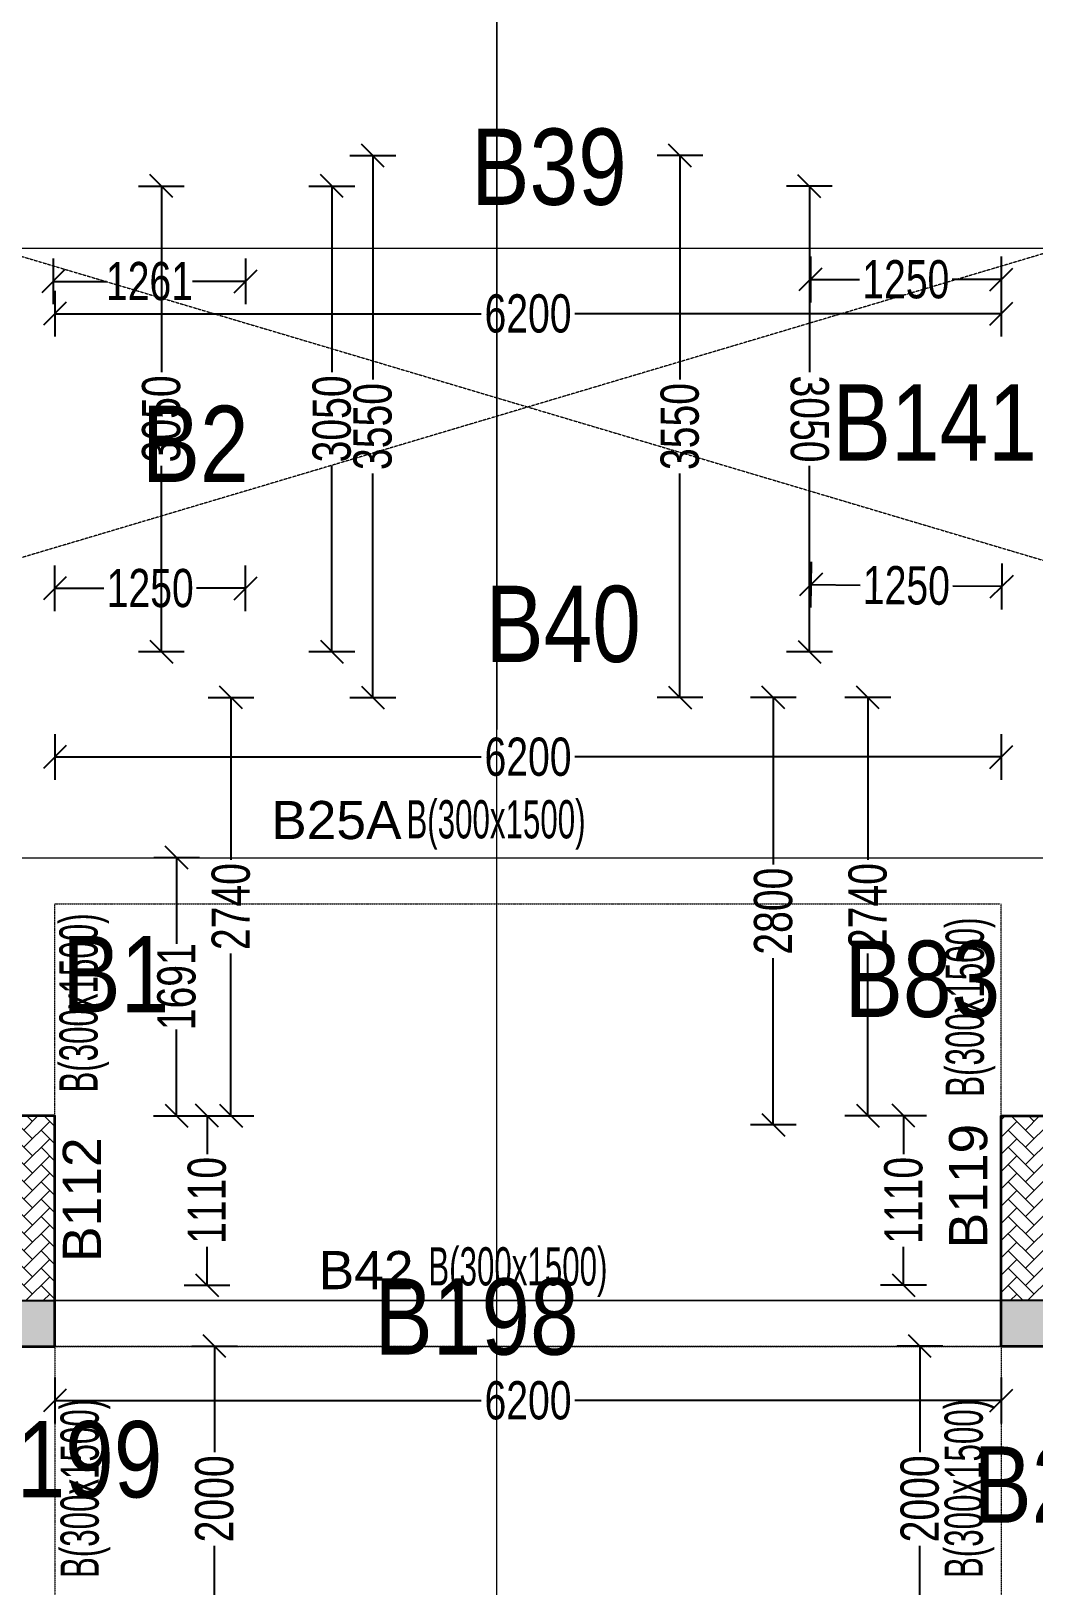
# Model space of a CAD drawing. Header units: millimetres. Extents: x -4 to 69440, y 27 to 29451.
# Drawn here: x 27868 to 34437, y 12879 to 23064 of the extents above; entities that cross this region are included whole.
import ezdxf
from ezdxf.enums import TextEntityAlignment as Align

# ---------------------------------------------------------------- set-up
doc = ezdxf.new("R2010")
doc.units = ezdxf.units.MM
doc.linetypes.add('ACAD_ISO04W100', pattern=[30, 24, -3, 0, -3])
doc.linetypes.add('HIDDEN', pattern=[0.375, 0.25, -0.125])
for name, color, linetype, lineweight in [('A-ANNO-TAGS-SECT', 4, 'ACAD_ISO04W100', 25), ('A-HIDD-ABVE', 8, 'HIDDEN', 20), ('S-BEAM', 7, 'Continuous', 18), ('S-BEAM-IDEN', 2, 'Continuous', 9), ('S-COL HATCH', 9, 'Continuous', 0), ('S-COLS', 5, 'Continuous', 35)]:
    doc.layers.add(name, color=color, linetype=linetype, lineweight=lineweight)
for name, color, linetype in [('Abhinav working', 6, 'Continuous'), ('Beam Nos', 7, 'Continuous'), ('SECTION LINE', 4, 'Continuous')]:
    doc.layers.add(name, color=color, linetype=linetype)
doc.styles.add('Dim.s & Anno.(Misc.)', font='ARIALN.TTF')
doc.styles.add('SC-BBS1', font='SansSerif')
doc.styles.add('SOBHA', font='swisscl.ttf')
doc.styles.add('Swis721 LtCn BT', font='swisscl.ttf', dxfattribs={"width": 0.9, "height": 233.355162})
doc.dimstyles.new('S-100', dxfattribs={"dimscale": 100, "dimtxt": 2.5, "dimasz": 1.5, "dimexe": 1.5, "dimexo": 1.5, "dimgap": 0.1, "dimtad": 0, "dimdec": 0, "dimrnd": 0.0005, "dimzin": 0, "dimdsep": 46, "dimtxsty": 'SOBHA', "dimblk": 'OBLIQUE', "dimcen": 0.09, "dimclrd": 8, "dimclre": 8, "dimclrt": 6, "dimadec": 0, "dimazin": 0, "dimtfac": 1, "dimtdec": 0, "dimtofl": 0, "dimtmove": 0, "dimatfit": 3, "dimfxl": 1.5, "dimfxlon": 1, "dimtolj": 1, "dimtzin": 0, "dimlwd": -1, "dimlwe": -1, "dimarcsym": 0})
pattern_1 = [(45, (-31789949.04, 20738732.18), (0, 113.13708499), [240, -80]), (135, (-31789892.47, 20738788.75), (9e-15, 113.13708499), [240, -80])]

# ---------------------------------------------------------------- blocks, each defined once
blk = doc.blocks.new('*U11')
at = {"lineweight": 20, "ltscale": 50}
blk.add_line((-5, 0), (-397.5, 0), dxfattribs=at)
at = {"color": 7, "style": 'Dim.s & Anno.(Misc.)'}
blk.add_attdef('SECTION-LETTER', text='', height=3, dxfattribs=at).set_placement((0, 0), align=Align.MIDDLE_CENTER)
blk = doc.blocks.new('*U12')
at = {"lineweight": 20, "ltscale": 50}
blk.add_line((-5, 0), (-97.37, 0), dxfattribs=at)
at = {"color": 7, "style": 'Dim.s & Anno.(Misc.)'}
blk.add_attdef('SECTION-LETTER', text='', height=3, dxfattribs=at).set_placement((0, 0), align=Align.MIDDLE_CENTER)
blk = doc.blocks.new('*U10')
at = {"lineweight": 20, "ltscale": 50}
blk.add_line((-5, 0), (-225.54, 0), dxfattribs=at)
at = {"color": 7, "style": 'Dim.s & Anno.(Misc.)'}
blk.add_attdef('SECTION-LETTER', text='', height=3, dxfattribs=at).set_placement((0, 0), align=Align.MIDDLE_CENTER)
blk = doc.blocks.new('_OBLIQUE')
at = {"color": 0, "linetype": 'ByBlock'}
blk.add_line((-0.5, -0.5), (0.5, 0.5), dxfattribs=at)
blk = doc.blocks.new('*D249')
at = {"layer": 'Abhinav working', "color": 8, "transparency": 16777216}
for p, q in [((28870, 15959), (29170, 15959)), ((29020, 15959), (29020, 15708)), ((29020, 14849), (29020, 15100)), ((28870, 14849), (29170, 14849))]:
    blk.add_line(p, q, dxfattribs=at)
at = {"layer": 'Defpoints', "color": 0, "transparency": 16777216}
for p in [(28023, 15959), (28023, 14849), (29020, 14849)]:
    blk.add_point(p, dxfattribs=at)
at = {"layer": 'Abhinav working', "color": 8, "transparency": 16777216, "xscale": 150, "yscale": 150, "zscale": 150}
for p, rotation in [((29020, 15959), 90), ((29020, 14849), 270)]:
    blk.add_blockref('_OBLIQUE', p, dxfattribs=dict(at, rotation=rotation))
at = {"layer": 'Abhinav working', "color": 6, "transparency": 16777216, "insert": (29020, 15404), "char_height": 250, "attachment_point": 5, "rotation": 90, "style": 'SOBHA'}
blk.add_mtext('\\A1;1110', dxfattribs=at)
blk = doc.blocks.new('*D252')
at = {"layer": 'Abhinav working', "color": 8, "transparency": 16777216}
for p, q in [((33733, 15959), (33433, 15959)), ((33583, 15959), (33583, 15708)), ((33583, 14849), (33583, 15100)), ((33733, 14849), (33433, 14849))]:
    blk.add_line(p, q, dxfattribs=at)
at = {"layer": 'Defpoints', "color": 0, "transparency": 16777216}
for p in [(34223, 15959), (33583, 14849), (34223, 14849)]:
    blk.add_point(p, dxfattribs=at)
at = {"layer": 'Abhinav working', "color": 8, "transparency": 16777216, "xscale": 150, "yscale": 150, "zscale": 150}
for p, rotation in [((33583, 15959), 90), ((33583, 14849), 270)]:
    blk.add_blockref('_OBLIQUE', p, dxfattribs=dict(at, rotation=rotation))
at = {"layer": 'Abhinav working', "color": 6, "transparency": 16777216, "insert": (33583, 15404), "char_height": 250, "attachment_point": 5, "rotation": 90, "style": 'SOBHA'}
blk.add_mtext('\\A1;1110', dxfattribs=at)
blk = doc.blocks.new('*D305')
at = {"layer": 'Abhinav working', "color": 8, "transparency": 16777216}
for p, q in [((28023, 21363), (28023, 21063)), ((34223, 21363), (34223, 21063)), ((28023, 21213), (30816, 21213)), ((34223, 21213), (31430, 21213))]:
    blk.add_line(p, q, dxfattribs=at)
at = {"layer": 'Defpoints', "color": 0, "transparency": 16777216}
for p in [(28023, 21999), (34223, 21999), (34223, 21213)]:
    blk.add_point(p, dxfattribs=at)
at = {"layer": 'Abhinav working', "color": 8, "transparency": 16777216, "xscale": 150, "yscale": 150, "zscale": 150, "rotation": 180}
blk.add_blockref('_OBLIQUE', (28023, 21213), dxfattribs=at)
at = {"layer": 'Abhinav working', "color": 8, "transparency": 16777216, "xscale": 150, "yscale": 150, "zscale": 150}
blk.add_blockref('_OBLIQUE', (34223, 21213), dxfattribs=at)
at = {"layer": 'Abhinav working', "color": 6, "transparency": 16777216, "insert": (31123, 21213), "char_height": 250, "attachment_point": 5, "style": 'SOBHA'}
blk.add_mtext('\\A1;6200', dxfattribs=at)
blk = doc.blocks.new('*D306')
at = {"layer": 'Abhinav working', "color": 8, "transparency": 16777216}
for p, q in [((28023, 14243), (28023, 13943)), ((34223, 14243), (34223, 13943)), ((28023, 14093), (30816, 14093)), ((34223, 14093), (31430, 14093))]:
    blk.add_line(p, q, dxfattribs=at)
at = {"layer": 'Defpoints', "color": 0, "transparency": 16777216}
for p in [(28023, 14449), (34223, 14449), (34223, 14093)]:
    blk.add_point(p, dxfattribs=at)
at = {"layer": 'Abhinav working', "color": 8, "transparency": 16777216, "xscale": 150, "yscale": 150, "zscale": 150, "rotation": 180}
blk.add_blockref('_OBLIQUE', (28023, 14093), dxfattribs=at)
at = {"layer": 'Abhinav working', "color": 8, "transparency": 16777216, "xscale": 150, "yscale": 150, "zscale": 150}
blk.add_blockref('_OBLIQUE', (34223, 14093), dxfattribs=at)
at = {"layer": 'Abhinav working', "color": 6, "transparency": 16777216, "insert": (31123, 14093), "char_height": 250, "attachment_point": 5, "style": 'SOBHA'}
blk.add_mtext('\\A1;6200', dxfattribs=at)
blk = doc.blocks.new('*D307')
at = {"layer": 'Abhinav working', "color": 8, "transparency": 16777216}
for p, q in [((28919, 14449), (29219, 14449)), ((29069, 14449), (29069, 13755)), ((29069, 12449), (29069, 13142)), ((28919, 12449), (29219, 12449))]:
    blk.add_line(p, q, dxfattribs=at)
at = {"layer": 'Defpoints', "color": 0, "transparency": 16777216}
for p in [(28023, 14449), (29069, 14449), (28023, 12449)]:
    blk.add_point(p, dxfattribs=at)
at = {"layer": 'Abhinav working', "color": 8, "transparency": 16777216, "xscale": 150, "yscale": 150, "zscale": 150}
for p, rotation in [((29069, 14449), 90), ((29069, 12449), 270)]:
    blk.add_blockref('_OBLIQUE', p, dxfattribs=dict(at, rotation=rotation))
at = {"layer": 'Abhinav working', "color": 6, "transparency": 16777216, "insert": (29069, 13449), "char_height": 250, "attachment_point": 5, "rotation": 90, "style": 'SOBHA'}
blk.add_mtext('\\A1;2000', dxfattribs=at)
blk = doc.blocks.new('*D309')
at = {"layer": 'Abhinav working', "color": 8, "transparency": 16777216}
for p, q in [((33840, 14449), (33540, 14449)), ((33690, 14449), (33690, 13755)), ((33690, 12449), (33690, 13142)), ((33840, 12449), (33540, 12449))]:
    blk.add_line(p, q, dxfattribs=at)
at = {"layer": 'Defpoints', "color": 0, "transparency": 16777216}
for p in [(33690, 14449), (34223, 14449), (34223, 12449)]:
    blk.add_point(p, dxfattribs=at)
at = {"layer": 'Abhinav working', "color": 8, "transparency": 16777216, "xscale": 150, "yscale": 150, "zscale": 150}
for p, rotation in [((33690, 14449), 90), ((33690, 12449), 270)]:
    blk.add_blockref('_OBLIQUE', p, dxfattribs=dict(at, rotation=rotation))
at = {"layer": 'Abhinav working', "color": 6, "transparency": 16777216, "insert": (33690, 13449), "char_height": 250, "attachment_point": 5, "rotation": 90, "style": 'SOBHA'}
blk.add_mtext('\\A1;2000', dxfattribs=at)
blk = doc.blocks.new('*D368')
at = {"layer": 'Abhinav working', "color": 8, "transparency": 16777216}
for p, q in [((33116, 22048), (32816, 22048)), ((32966, 22048), (32966, 20830)), ((32967, 18998), (32967, 20216)), ((33117, 18998), (32817, 18998))]:
    blk.add_line(p, q, dxfattribs=at)
at = {"layer": 'Defpoints', "color": 0, "transparency": 16777216}
for p in [(32966, 22048), (34221, 22049), (34223, 18999)]:
    blk.add_point(p, dxfattribs=at)
at = {"layer": 'Abhinav working', "color": 8, "transparency": 16777216, "xscale": 150, "yscale": 150, "zscale": 150}
for p, rotation in [((32966, 22048), 90.03387813724557), ((32967, 18998), 270.0338781372455)]:
    blk.add_blockref('_OBLIQUE', p, dxfattribs=dict(at, rotation=rotation))
at = {"layer": 'Abhinav working', "color": 6, "transparency": 16777216, "insert": (32967, 20523), "char_height": 250, "attachment_point": 5, "rotation": 270.0339, "style": 'SOBHA'}
blk.add_mtext('\\A1;3050', dxfattribs=at)
blk = doc.blocks.new('*D370')
at = {"layer": 'Abhinav working', "color": 8, "transparency": 16777216}
for p, q in [((32880, 18699), (32580, 18699)), ((32730, 18699), (32730, 17605)), ((32730, 15899), (32730, 16992)), ((32880, 15899), (32580, 15899))]:
    blk.add_line(p, q, dxfattribs=at)
at = {"layer": 'Defpoints', "color": 0, "transparency": 16777216}
for p in [(34223, 18699), (32730, 15899), (34223, 15899)]:
    blk.add_point(p, dxfattribs=at)
at = {"layer": 'Abhinav working', "color": 8, "transparency": 16777216, "xscale": 150, "yscale": 150, "zscale": 150}
for p, rotation in [((32730, 18699), 90), ((32730, 15899), 270)]:
    blk.add_blockref('_OBLIQUE', p, dxfattribs=dict(at, rotation=rotation))
at = {"layer": 'Abhinav working', "color": 6, "transparency": 16777216, "insert": (32730, 17299), "char_height": 250, "attachment_point": 5, "rotation": 90, "style": 'SOBHA'}
blk.add_mtext('\\A1;2800', dxfattribs=at)
blk = doc.blocks.new('*D376')
at = {"layer": 'Abhinav working', "color": 8, "transparency": 16777216}
for p, q in [((29027, 18699), (29327, 18699)), ((29177, 18699), (29177, 17635)), ((29177, 15959), (29177, 17022)), ((29027, 15959), (29327, 15959))]:
    blk.add_line(p, q, dxfattribs=at)
at = {"layer": 'Defpoints', "color": 0, "transparency": 16777216}
for p in [(28023, 18699), (29177, 18699), (28023, 15959)]:
    blk.add_point(p, dxfattribs=at)
at = {"layer": 'Abhinav working', "color": 8, "transparency": 16777216, "xscale": 150, "yscale": 150, "zscale": 150}
for p, rotation in [((29177, 18699), 90), ((29177, 15959), 270)]:
    blk.add_blockref('_OBLIQUE', p, dxfattribs=dict(at, rotation=rotation))
at = {"layer": 'Abhinav working', "color": 6, "transparency": 16777216, "insert": (29177, 17329), "char_height": 250, "attachment_point": 5, "rotation": 90, "style": 'SOBHA'}
blk.add_mtext('\\A1;2740', dxfattribs=at)
blk = doc.blocks.new('*D377')
at = {"layer": 'Abhinav working', "color": 8, "transparency": 16777216}
for p, q in [((28571, 22049), (28871, 22049)), ((28721, 22049), (28721, 20831)), ((28721, 18999), (28721, 20217)), ((28571, 18999), (28871, 18999))]:
    blk.add_line(p, q, dxfattribs=at)
at = {"layer": 'Defpoints', "color": 0, "transparency": 16777216}
for p in [(28023, 22049), (28023, 18999), (28721, 18999)]:
    blk.add_point(p, dxfattribs=at)
at = {"layer": 'Abhinav working', "color": 8, "transparency": 16777216, "xscale": 150, "yscale": 150, "zscale": 150}
for p, rotation in [((28721, 22049), 90), ((28721, 18999), 270)]:
    blk.add_blockref('_OBLIQUE', p, dxfattribs=dict(at, rotation=rotation))
at = {"layer": 'Abhinav working', "color": 6, "transparency": 16777216, "insert": (28721, 20524), "char_height": 250, "attachment_point": 5, "rotation": 90, "style": 'SOBHA'}
blk.add_mtext('\\A1;3050', dxfattribs=at)
blk = doc.blocks.new('*D419')
at = {"layer": 'Abhinav working', "color": 8, "transparency": 16777216}
for p, q in [((29956, 22249), (30256, 22249)), ((30106, 22249), (30106, 20781)), ((30106, 18699), (30106, 20167)), ((29956, 18699), (30256, 18699))]:
    blk.add_line(p, q, dxfattribs=at)
at = {"layer": 'Defpoints', "color": 0, "transparency": 16777216}
for p in [(29473, 22249), (30106, 22249), (29473, 18699)]:
    blk.add_point(p, dxfattribs=at)
at = {"layer": 'Abhinav working', "color": 8, "transparency": 16777216, "xscale": 150, "yscale": 150, "zscale": 150}
for p, rotation in [((30106, 22249), 90), ((30106, 18699), 270)]:
    blk.add_blockref('_OBLIQUE', p, dxfattribs=dict(at, rotation=rotation))
at = {"layer": 'Abhinav working', "color": 6, "transparency": 16777216, "insert": (30106, 20474), "char_height": 250, "attachment_point": 5, "rotation": 90, "style": 'SOBHA'}
blk.add_mtext('\\A1;3550', dxfattribs=at)
blk = doc.blocks.new('*D420')
at = {"layer": 'Abhinav working', "color": 8, "transparency": 16777216}
for p, q in [((28023, 19264), (28023, 19564)), ((29273, 19264), (29273, 19564)), ((28023, 19414), (28344, 19414)), ((29273, 19414), (28952, 19414))]:
    blk.add_line(p, q, dxfattribs=at)
at = {"layer": 'Defpoints', "color": 0, "transparency": 16777216}
for p in [(29273, 19414), (28023, 18999), (29273, 18999)]:
    blk.add_point(p, dxfattribs=at)
at = {"layer": 'Abhinav working', "color": 8, "transparency": 16777216, "xscale": 150, "yscale": 150, "zscale": 150}
for p, rotation in [((28023, 19414), 180.0092570356888), ((29273, 19414), 0.0092570356888645)]:
    blk.add_blockref('_OBLIQUE', p, dxfattribs=dict(at, rotation=rotation))
at = {"layer": 'Abhinav working', "color": 6, "transparency": 16777216, "insert": (28648, 19414), "char_height": 250, "attachment_point": 5, "rotation": 0.0093, "style": 'SOBHA'}
blk.add_mtext('\\A1;1250', dxfattribs=at)
blk = doc.blocks.new('*D421')
at = {"layer": 'Abhinav working', "color": 8, "transparency": 16777216}
for p, q in [((28012, 21575), (28012, 21275)), ((29273, 21575), (29273, 21275)), ((28012, 21425), (28361, 21425)), ((29273, 21425), (28924, 21425))]:
    blk.add_line(p, q, dxfattribs=at)
at = {"layer": 'Defpoints', "color": 0, "transparency": 16777216}
for p in [(28012, 22049), (29273, 22049), (29273, 21425)]:
    blk.add_point(p, dxfattribs=at)
at = {"layer": 'Abhinav working', "color": 8, "transparency": 16777216, "xscale": 150, "yscale": 150, "zscale": 150, "rotation": 180}
blk.add_blockref('_OBLIQUE', (28012, 21425), dxfattribs=at)
at = {"layer": 'Abhinav working', "color": 8, "transparency": 16777216, "xscale": 150, "yscale": 150, "zscale": 150}
blk.add_blockref('_OBLIQUE', (29273, 21425), dxfattribs=at)
at = {"layer": 'Abhinav working', "color": 6, "transparency": 16777216, "insert": (28643, 21425), "char_height": 250, "attachment_point": 5, "style": 'SOBHA'}
blk.add_mtext('\\A1;1261', dxfattribs=at)
blk = doc.blocks.new('*D422')
at = {"layer": 'Abhinav working', "color": 8, "transparency": 16777216}
for p, q in [((32268, 22249), (31968, 22249)), ((32118, 22249), (32118, 20781)), ((32118, 18699), (32118, 20167)), ((32268, 18699), (31968, 18699))]:
    blk.add_line(p, q, dxfattribs=at)
at = {"layer": 'Defpoints', "color": 0, "transparency": 16777216}
for p in [(32118, 22249), (32773, 22249), (32773, 18699)]:
    blk.add_point(p, dxfattribs=at)
at = {"layer": 'Abhinav working', "color": 8, "transparency": 16777216, "xscale": 150, "yscale": 150, "zscale": 150}
for p, rotation in [((32118, 22249), 90), ((32118, 18699), 270)]:
    blk.add_blockref('_OBLIQUE', p, dxfattribs=dict(at, rotation=rotation))
at = {"layer": 'Abhinav working', "color": 6, "transparency": 16777216, "insert": (32118, 20474), "char_height": 250, "attachment_point": 5, "rotation": 90, "style": 'SOBHA'}
blk.add_mtext('\\A1;3550', dxfattribs=at)
blk = doc.blocks.new('*D423')
at = {"layer": 'Abhinav working', "color": 8, "transparency": 16777216}
for p, q in [((32973, 21587), (32973, 21287)), ((34223, 21587), (34223, 21287)), ((32973, 21437), (33294, 21437)), ((34223, 21437), (33902, 21437))]:
    blk.add_line(p, q, dxfattribs=at)
at = {"layer": 'Defpoints', "color": 0, "transparency": 16777216}
for p in [(32973, 22249), (34223, 22249), (34223, 21437)]:
    blk.add_point(p, dxfattribs=at)
at = {"layer": 'Abhinav working', "color": 8, "transparency": 16777216, "xscale": 150, "yscale": 150, "zscale": 150, "rotation": 180}
blk.add_blockref('_OBLIQUE', (32973, 21437), dxfattribs=at)
at = {"layer": 'Abhinav working', "color": 8, "transparency": 16777216, "xscale": 150, "yscale": 150, "zscale": 150}
blk.add_blockref('_OBLIQUE', (34223, 21437), dxfattribs=at)
at = {"layer": 'Abhinav working', "color": 6, "transparency": 16777216, "insert": (33598, 21437), "char_height": 250, "attachment_point": 5, "style": 'SOBHA'}
blk.add_mtext('\\A1;1250', dxfattribs=at)
blk = doc.blocks.new('*D424')
at = {"layer": 'Abhinav working', "color": 8, "transparency": 16777216}
for p, q in [((32976, 19288), (32979, 19588)), ((34226, 19276), (34229, 19576)), ((32977, 19438), (33299, 19435)), ((34227, 19426), (33906, 19429))]:
    blk.add_line(p, q, dxfattribs=at)
at = {"layer": 'Defpoints', "color": 0, "transparency": 16777216}
for p in [(34227, 19426), (32973, 18999), (34223, 18987)]:
    blk.add_point(p, dxfattribs=at)
at = {"layer": 'Abhinav working', "color": 8, "transparency": 16777216, "xscale": 150, "yscale": 150, "zscale": 150}
for p, rotation in [((32977, 19438), 179.4360090093464), ((34227, 19426), 359.4360090093464)]:
    blk.add_blockref('_OBLIQUE', p, dxfattribs=dict(at, rotation=rotation))
at = {"layer": 'Abhinav working', "color": 6, "transparency": 16777216, "insert": (33602, 19432), "char_height": 250, "attachment_point": 5, "rotation": 359.436, "style": 'SOBHA'}
blk.add_mtext('\\A1;1250', dxfattribs=at)
blk = doc.blocks.new('*D427')
at = {"layer": 'Abhinav working', "color": 8, "transparency": 16777216}
for p, q in [((33499, 18699), (33199, 18699)), ((33349, 18699), (33349, 17635)), ((33349, 15959), (33349, 17022)), ((33499, 15959), (33199, 15959))]:
    blk.add_line(p, q, dxfattribs=at)
at = {"layer": 'Defpoints', "color": 0, "transparency": 16777216}
for p in [(33349, 18699), (34223, 18699), (34223, 15959)]:
    blk.add_point(p, dxfattribs=at)
at = {"layer": 'Abhinav working', "color": 8, "transparency": 16777216, "xscale": 150, "yscale": 150, "zscale": 150}
for p, rotation in [((33349, 18699), 90), ((33349, 15959), 270)]:
    blk.add_blockref('_OBLIQUE', p, dxfattribs=dict(at, rotation=rotation))
at = {"layer": 'Abhinav working', "color": 6, "transparency": 16777216, "insert": (33349, 17329), "char_height": 250, "attachment_point": 5, "rotation": 90, "style": 'SOBHA'}
blk.add_mtext('\\A1;2740', dxfattribs=at)
blk = doc.blocks.new('*D434')
at = {"layer": 'Abhinav working', "color": 8, "transparency": 16777216}
for p, q in [((29688, 22049), (29988, 22049)), ((29838, 22049), (29838, 20831)), ((29838, 18999), (29838, 20217)), ((29688, 18999), (29988, 18999))]:
    blk.add_line(p, q, dxfattribs=at)
at = {"layer": 'Defpoints', "color": 0, "transparency": 16777216}
for p in [(29473, 22049), (29473, 18999, 0), (29838, 18999)]:
    blk.add_point(p, dxfattribs=at)
at = {"layer": 'Abhinav working', "color": 8, "transparency": 16777216, "xscale": 150, "yscale": 150, "zscale": 150}
for p, rotation in [((29838, 22049), 90), ((29838, 18999), 270)]:
    blk.add_blockref('_OBLIQUE', p, dxfattribs=dict(at, rotation=rotation))
at = {"layer": 'Abhinav working', "color": 6, "transparency": 16777216, "insert": (29838, 20524), "char_height": 250, "attachment_point": 5, "rotation": 90, "style": 'SOBHA'}
blk.add_mtext('\\A1;3050', dxfattribs=at)
blk = doc.blocks.new('*D435')
at = {"layer": 'Abhinav working', "color": 8, "transparency": 16777216}
for p, q in [((28023, 18459), (28023, 18159)), ((34223, 18459), (34223, 18159)), ((28023, 18309), (30816, 18309)), ((34223, 18309), (31430, 18309))]:
    blk.add_line(p, q, dxfattribs=at)
at = {"layer": 'Defpoints', "color": 0, "transparency": 16777216}
for p in [(28023, 18699, 0), (34223, 18699), (34223, 18309)]:
    blk.add_point(p, dxfattribs=at)
at = {"layer": 'Abhinav working', "color": 8, "transparency": 16777216, "xscale": 150, "yscale": 150, "zscale": 150, "rotation": 180}
blk.add_blockref('_OBLIQUE', (28023, 18309), dxfattribs=at)
at = {"layer": 'Abhinav working', "color": 8, "transparency": 16777216, "xscale": 150, "yscale": 150, "zscale": 150}
blk.add_blockref('_OBLIQUE', (34223, 18309), dxfattribs=at)
at = {"layer": 'Abhinav working', "color": 6, "transparency": 16777216, "insert": (31123, 18309), "char_height": 250, "attachment_point": 5, "style": 'SOBHA'}
blk.add_mtext('\\A1;6200', dxfattribs=at)
blk = doc.blocks.new('*D440')
at = {"layer": 'Abhinav working', "color": 8, "transparency": 16777216}
for p, q in [((28671, 17650), (28971, 17650)), ((28821, 17650), (28821, 17086)), ((28820, 15959), (28821, 16523)), ((28670, 15959), (28970, 15959))]:
    blk.add_line(p, q, dxfattribs=at)
at = {"layer": 'Defpoints', "color": 0, "transparency": 16777216}
for p in [(28023, 17650), (28821, 17650), (28023, 15959)]:
    blk.add_point(p, dxfattribs=at)
at = {"layer": 'Abhinav working', "color": 8, "transparency": 16777216, "xscale": 150, "yscale": 150, "zscale": 150}
for p, rotation in [((28821, 17650), 89.99506903632938), ((28820, 15959), 269.9950690363294)]:
    blk.add_blockref('_OBLIQUE', p, dxfattribs=dict(at, rotation=rotation))
at = {"layer": 'Abhinav working', "color": 6, "transparency": 16777216, "insert": (28821, 16804), "char_height": 250, "attachment_point": 5, "rotation": 89.9951, "style": 'SOBHA'}
blk.add_mtext('\\A1;1691', dxfattribs=at)

msp = doc.modelspace()

# ---------------------------------------------------------------- hatches: boundary and pattern name
at = {"layer": 'S-COL HATCH', "transparency": 33554687}
h = msp.add_hatch(color=256, dxfattribs=at)
h.dxf.hatch_style = 1
h.paths.add_polyline_path([(24942.8, 15957.6), (25242.8, 15957.6), (25242.8, 14747.6), (28022.8, 14747.6), (28022.8, 14447.6), (24942.8, 14447.6)])
at = {"layer": 'S-COL HATCH'}
h = msp.add_hatch(dxfattribs=at)
h.set_pattern_fill('AR-HBONE', color=256, scale=20)
h.set_pattern_definition(pattern_1)
h.paths.add_polyline_path([(27622.8, 15657.6), (27622.8, 14747.6), (27622.8, 14747.6), (27622.8, 14747.6), (28022.8, 14747.6), (28022.8, 15957.6), (25242.8, 15957.6), (25242.8, 15657.6), (25242.8, 15657.6)])
h = msp.add_hatch(dxfattribs=at)
h.set_pattern_fill('AR-HBONE', color=256, scale=20)
h.set_pattern_definition(pattern_1)
h.paths.add_polyline_path([(34622.8, 15657.6), (34622.8, 14747.6), (34622.8, 14747.6), (34622.8, 14747.6), (34222.8, 14747.6), (34222.8, 15957.6), (37002.8, 15957.6), (37002.8, 15657.6), (37002.8, 15657.6)])
at = {"layer": 'S-COL HATCH', "transparency": 33554687}
h = msp.add_hatch(color=256, dxfattribs=at)
h.dxf.hatch_style = 1
h.paths.add_polyline_path([(37302.8, 15957.6), (37002.8, 15957.6), (37002.8, 14747.6), (34222.8, 14747.6), (34222.8, 14447.6), (37302.8, 14447.6)])

# ---------------------------------------------------------------- linework, layer by layer
at = {"layer": 'A-HIDD-ABVE', "linetype": 'HIDDEN'}
for p, q in [((17522.8, 24647.6, 0), (41522.8, 17507.6)), ((44722.8, 24647.6, 0), (20722.8, 17507.6))]:
    msp.add_line(p, q, dxfattribs=at)
at = {"layer": 'S-BEAM'}
for p, q in [((24572.8, 17647.6), (37681.1, 17647.6, 0)), ((28022.8, 14747.6), (34222.8, 14747.6)), ((34222.8, 14747.6), (28022.8, 14747.6))]:
    msp.add_line(p, q, dxfattribs=at)
at = {"layer": 'S-BEAM', "linetype": 'HIDDEN'}
for p, q in [((28022.8, 15757.6), (28022.8, 17347.6)), ((28022.8, 17347.6), (34214.5, 17347.6)), ((34222.8, 15757.6), (34222.8, 17347.6)), ((28022.8, 14447.6), (34222.8, 14447.6)), ((28022.8, 14447.6), (28022.8, 12447.6)), ((34222.8, 14447.6), (28022.8, 14447.6)), ((34222.8, 14447.6), (34222.8, 12447.6))]:
    msp.add_line(p, q, dxfattribs=at)
at = {"layer": 'S-COLS', "elevation": 0}
for points in [[(22042.8, 17507.6), (22042.8, 14447.6), (28022.8, 14447.6), (28022.8, 15957.6), (24942.8, 15957.6), (24942.8, 14747.6), (22342.8, 14747.6), (22342.8, 17507.6), (22042.8, 17507.6)], [(40202.8, 17507.6), (40202.8, 14447.6), (34222.8, 14447.6), (34222.8, 15957.6), (37302.8, 15957.6), (37302.8, 14747.6), (39902.8, 14747.6), (39902.8, 17507.6), (40202.8, 17507.6)]]:
    msp.add_lwpolyline(points, close=True, dxfattribs=at)
at = {"layer": 'SECTION LINE'}
for p, q in [((28022.8, 14747.6), (28022.8, 14447.6)), ((34222.8, 14747.6), (34222.8, 14447.6))]:
    msp.add_line(p, q, dxfattribs=at)
at = {"layer": 'SECTION LINE', "elevation": 0}
for points in [[(24942.8, 15957.6), (25242.8, 15957.6), (25242.8, 14747.6), (28022.8, 14747.6), (28022.8, 14447.6), (24942.8, 14447.6)], [(37302.8, 15957.6), (37002.8, 15957.6), (37002.8, 14747.6), (34222.8, 14747.6), (34222.8, 14447.6), (37302.8, 14447.6)]]:
    msp.add_lwpolyline(points, close=True, dxfattribs=at)

# ---------------------------------------------------------------- block references
at = {"layer": 'A-ANNO-TAGS-SECT', "yscale": 99.63369610839109, "zscale": 99.63369610839109, "rotation": 90}
for name, p, xscale in [('*U12', (30919.6, 28189.6), 99.63369610839109), ('*U10', (30919.6, 2272.1), -99.63369610839109)]:
    msp.add_blockref(name, p, dxfattribs=dict(at, xscale=xscale))
at = {"layer": 'A-ANNO-TAGS-SECT', "xscale": 99.63369610839109, "yscale": 99.63369610839109, "zscale": 99.63369610839109}
msp.add_blockref('*U11', (59378.6, 21640.2), dxfattribs=at)

# ---------------------------------------------------------------- texts
at = {"layer": 'Abhinav working', "char_height": 500, "attachment_point": 1, "style": 'Dim.s & Anno.(Misc.)'}
for s, insert in [('B39', (30750.7, 22426, 0)), ('B141', (33118.4, 20750.5, 0)), ('B2', (28592.3, 20610.4, 0)), ('B40', (30843.4, 19430.9, 0)), ('B1', (28072.1, 17136.7, 0)), ('B83', (33197, 17105.7, 0)), ('B198^I', (30117.1, 14893.3, 0)), ('B199', (27390.5, 13958.2, 0)), ('B201', (34040.5, 13792.2, 0))]:
    msp.add_mtext_dynamic_manual_height_columns(s, width=21149.247, gutter_width=5423.5, heights=[0], dxfattribs=dict(at, insert=insert))
at = {"layer": 'Beam Nos', "style": 'SC-BBS1'}
for s, p in [('B25A', (29867.5, 17695.9, 0)), ('B42', (30062, 14747.6))]:
    msp.add_text(s, height=250, dxfattribs=at).set_placement(p, align=Align.BOTTOM_CENTER)
for s, p in [('B112', (28400.5, 15409)), ('B119', (34206.2, 15497.6, 0))]:
    msp.add_text(s, height=250, rotation=90, dxfattribs=at).set_placement(p, align=Align.BOTTOM_CENTER)
at = {"layer": 'S-BEAM-IDEN', "style": 'Swis721 LtCn BT', "width": 0.8}
for p in [(30326.1, 17776), (30469.6, 14847)]:
    msp.add_text('B(300x1500)', height=250, dxfattribs=at).set_placement(p)
for p in [(28303.2, 16110.3), (34109.1, 16083.2), (28310.4, 12930.1), (34101.9, 12930.1)]:
    msp.add_text('B(300x1500)', height=250, rotation=90, dxfattribs=at).set_placement(p)

# ---------------------------------------------------------------- dimensions: what is measured, and where the dimension line sits
at = {"layer": 'Abhinav working', "color": 3}
for base, p1, p2, picture, middle in [((30105.7, 22248.9), (29473, 18698.9, 0), (29473, 22248.9, 0), '*D419', (30105.7, 20473.9)), ((32117.5, 22248.9), (32773, 18698.9, 0), (32773, 22248.9, 0), '*D422', (32117.5, 20473.9)), ((28720.5, 18998.9), (28023, 22048.9, 0), (28023, 18998.9, 0), '*D377', (28720.5, 20523.9)), ((29838, 18998.9), (29473, 22048.9, 0), (29473, 18998.9, 0), '*D434', (29838, 20523.9)), ((33348.5, 18698.9), (34223, 15958.9, 0), (34223, 18698.9, 0), '*D427', (33348.5, 17328.9))]:
    dim = msp.add_linear_dim(base=base, p1=p1, p2=p2, angle=90, dimstyle='S-100', dxfattribs=at)
    dim.commit()
    dim.dimension.update_dxf_attribs({"geometry": picture, "text_midpoint": middle})
dim = msp.add_linear_dim(base=(34223, 21437.2), p1=(32973, 22248.9, 0), p2=(34223, 22248.9, 0), dimstyle='S-100', dxfattribs=at)
dim.commit()
dim.dimension.update_dxf_attribs({"geometry": '*D423', "text_midpoint": (33598, 21437.2)})
for p1, p2, distance, picture, middle in [((34223, 18998.9, 0), (34221.2, 22048.9, 0), 1255.5, '*D368', (32966.6, 20523.1)), ((28012.2, 22048.9, 0), (29273, 22048.9, 0), -623.8, '*D421', (28642.6, 21425.1)), ((28023, 18998.9, 0), (29273, 18999.1, 0), 414.7, '*D420', (28647.9, 19413.7)), ((32973, 18999.1, 0), (34223, 18986.8, 0), 439.4, '*D424', (33602.3, 19432.3)), ((28023, 15958.9, 0), (28023, 18698.9, 0), -1154.4, '*D376', (29177.4, 17328.9)), ((34223, 18698.9, 0), (34223, 15898.9, 0), -1492.6, '*D370', (32730.4, 17298.9)), ((28022.9, 18698.9, 0), (34223, 18698.9, 0), -390, '*D435', (31123, 18308.8)), ((28023, 15958.9, 0), (28023.1, 17649.8), -797.5, '*D440', (28820.5, 16804.3))]:
    dim = msp.add_aligned_dim(p1=p1, p2=p2, distance=distance, dimstyle='S-100', dxfattribs=at)
    dim.commit()
    dim.dimension.update_dxf_attribs({"geometry": picture, "text_midpoint": middle})
at = {"layer": 'Abhinav working'}
for p1, p2, distance, picture, middle in [((28023, 21998.9, 0), (34223, 21998.9, 0), -786.3, '*D305', (31123, 21212.6)), ((28023, 12448.9, 0), (28023, 14448.9, 0), -1046.4, '*D307', (29069.4, 13448.9))]:
    dim = msp.add_aligned_dim(p1=p1, p2=p2, distance=distance, dimstyle='S-100', dxfattribs=at)
    dim.commit()
    dim.dimension.update_dxf_attribs({"geometry": picture, "text_midpoint": middle})
for base, p1, p2, picture, middle in [((29020.1, 14848.9), (28023, 15958.9, 0), (28023, 14848.9, 0), '*D249', (29020.1, 15403.9)), ((33583.3, 14848.9), (34223, 15958.9, 0), (34223, 14848.9, 0), '*D252', (33583.3, 15403.9)), ((33690.4, 14448.9), (34223, 12448.9, 0), (34223, 14448.9, 0), '*D309', (33690.4, 13448.9))]:
    dim = msp.add_linear_dim(base=base, p1=p1, p2=p2, angle=90, dimstyle='S-100', dxfattribs=at)
    dim.commit()
    dim.dimension.update_dxf_attribs({"geometry": picture, "text_midpoint": middle})
dim = msp.add_linear_dim(base=(34223, 14092.7), p1=(28023, 14448.9, 0), p2=(34223, 14448.9, 0), dimstyle='S-100', dxfattribs=at)
dim.commit()
dim.dimension.update_dxf_attribs({"geometry": '*D306', "text_midpoint": (31123, 14092.7)})

doc.saveas('drawing.dxf')
